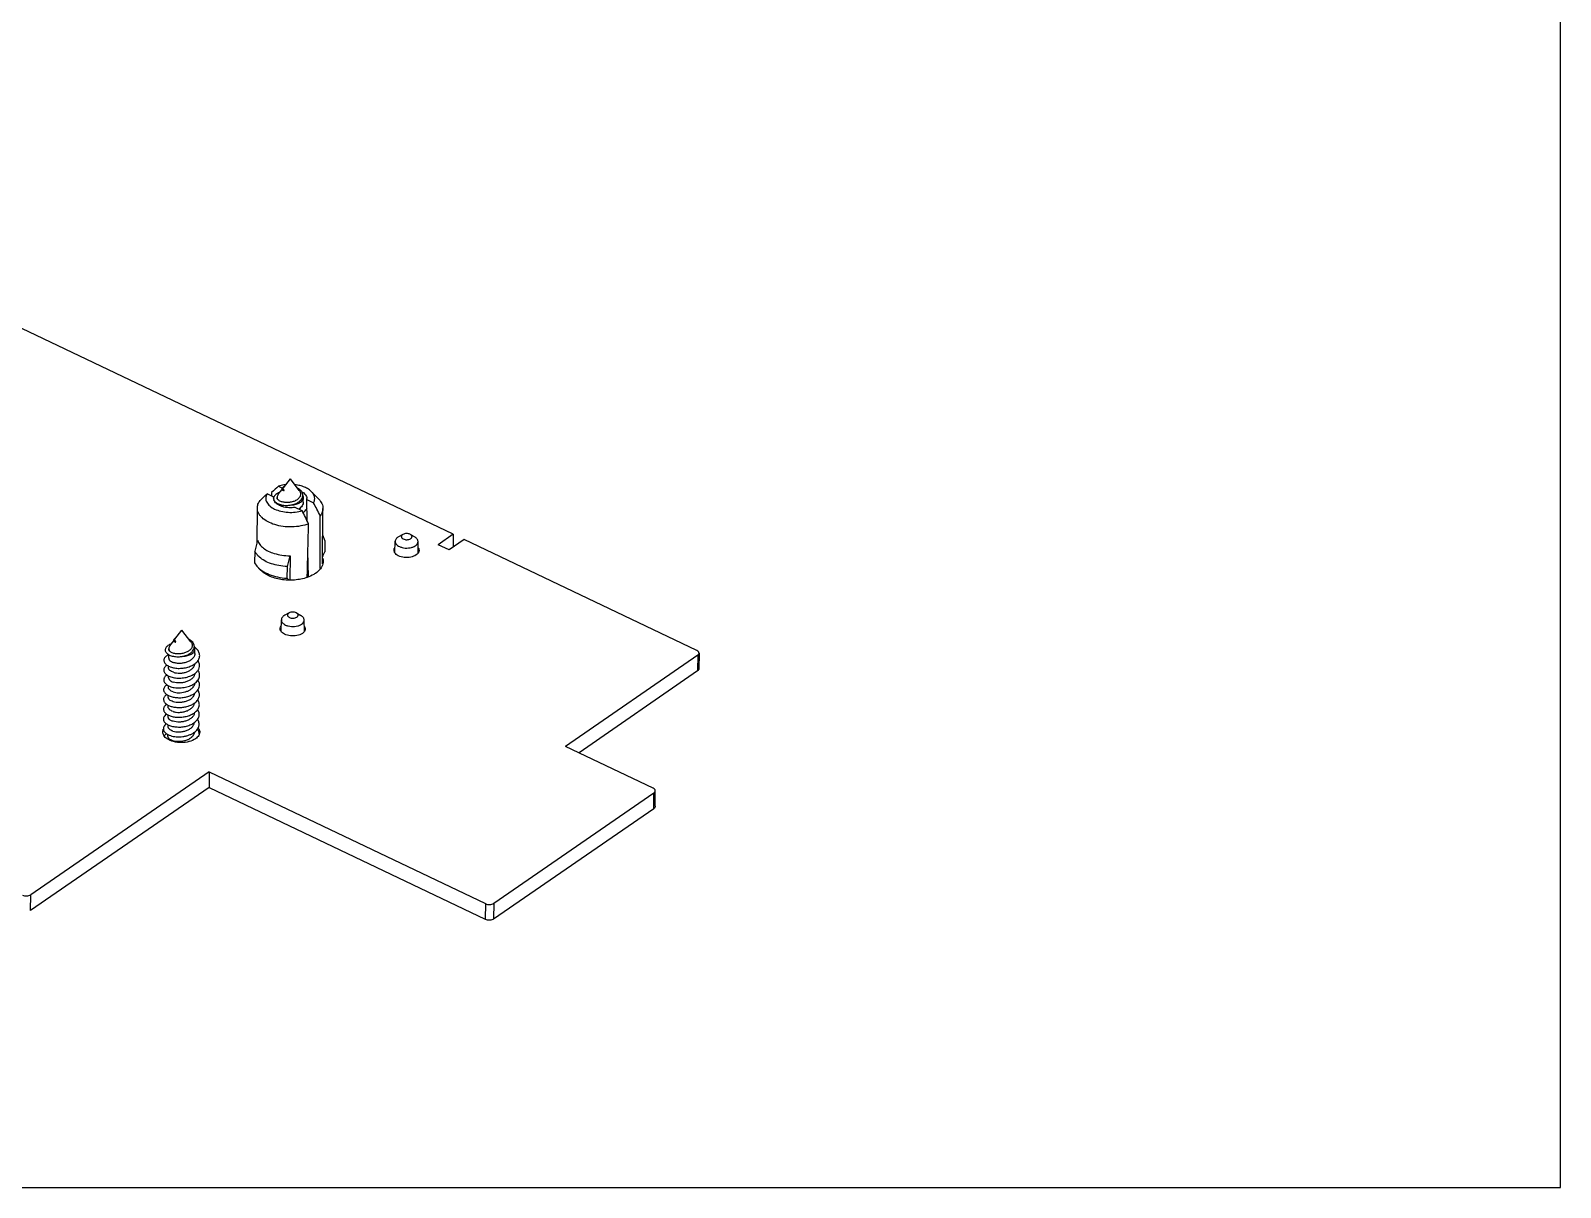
# Model space of a CAD drawing. Extents: x 0 to 420, y -115 to 297.
# Drawn here: x 317.5 to 420, y 0 to 77.5 of the extents above; entities that cross this region are included whole.
import ezdxf

# ---------------------------------------------------------------- set-up
doc = ezdxf.new("R2010")
doc.units = 0
doc.header["$LTSCALE"] = 23.1
doc.layers.get('0').update_dxf_attribs({"linetype": 'CONTINUOUS'})
doc.layers.add('02___PRT_ALL_AXES', color=7, linetype='CONTINUOUS')

msp = doc.modelspace()

# ---------------------------------------------------------------- linework, layer by layer
at = {"color": 7, "linetype": 'CONTINUOUS'}
for p, q in [((420, 0), (420, 297)), ((345.79, 43.77), (316.4, 57.79)), ((333.76, 46.26), (333.31, 46.48)), ((333.75, 46.2), (333.76, 46.26)), ((333.76, 46.22), (333.76, 46.26)), ((333.76, 46.2), (333.76, 46.22)), ((333.99, 46.25), (334, 46.15)), ((334.07, 47), (334.34, 46.87)), ((334.46, 46.74), (334.41, 46.7)), ((334.41, 46.7), (334.43, 46.69)), ((334.43, 46.69), (334.46, 46.74)), ((336.3, 46.62), (336.78, 46.12)), ((332.64, 43.2), (332.66, 45.54)), ((335.66, 45.35), (335.2, 45.57)), ((335.97, 46.1), (336.42, 45.88)), ((335.98, 45.51), (335.97, 46.1)), ((335.99, 45.21), (335.98, 45.51)), ((336, 44.89), (335.99, 45.21)), ((337.03, 41.79), (337.06, 45.5)), ((336, 44.67), (336, 44.89)), ((337.19, 43.36), (337.18, 42.59)), ((341.88, 42.55), (341.9, 43.3)), ((342.42, 43.76), (342.13, 43.6)), ((342.92, 43.76), (342.89, 43.77)), ((342.92, 43.76), (343.21, 43.59)), ((343.44, 42.52), (343.43, 43.28)), ((345.79, 43.77), (344.77, 43.07)), ((345.52, 42.72), (344.77, 43.07)), ((346.53, 43.42), (345.52, 42.72)), ((345.79, 43.77), (345.79, 42.9)), ((362.12, 35.98), (346.53, 43.42)), ((332.49, 42.64), (332.48, 41.86)), ((334.85, 42.33), (334.83, 40.71)), ((336.09, 40.92), (336.05, 42.65)), ((332.48, 41.86), (332.63, 41.63)), ((332.85, 41.38), (332.63, 41.63)), ((334.65, 41.61), (334.64, 40.83)), ((334.25, 37.29), (334.27, 38.04)), ((334.79, 38.5), (334.5, 38.34)), ((335.29, 38.5), (335.26, 38.51)), ((335.29, 38.5), (335.57, 38.33)), ((335.81, 37.27), (335.8, 38.03)), ((326.72, 36.1), (326.74, 36)), ((327.2, 36.6), (327.14, 36.55)), ((327.14, 36.55), (327.17, 36.55)), ((327.17, 36.55), (327.2, 36.6)), ((362.18, 35.66), (353.32, 29.56)), ((362.18, 35.66), (362.17, 34.61)), ((362.27, 35.81), (362.26, 34.76)), ((362.17, 34.61), (354.22, 29.13)), ((359.19, 26.76), (353.32, 29.56)), ((329.43, 27.85), (317.47, 19.61)), ((329.43, 27.85), (329.42, 26.8)), ((329.43, 27.85), (347.95, 19.02)), ((329.42, 26.8), (317.46, 18.56)), ((329.42, 26.8), (347.94, 17.97)), ((348.51, 19.04), (359.24, 26.44)), ((359.24, 25.39), (359.24, 26.44)), ((359.33, 25.54), (359.33, 26.58)), ((348.5, 17.99), (359.24, 25.39)), ((317.46, 18.56), (317.47, 19.61)), ((347.95, 19.02), (347.94, 17.97)), ((348.51, 19.04), (348.5, 17.99)), ((0, 0), (420, 0))]:
    msp.add_line(p, q, dxfattribs=at)
for centre, radius, start, end in [((334.12, 46.18), 0.365, 177.8319, 179.1037), ((334.12, 46.18), 0.366, 179.1064, 183.5239), ((334.13, 46.18), 0.374, 183.563, 193.089), ((334.56, 46.66), 0.31, 121.1305, 124.8825), ((335.29, 46.38), 0.41, 7.8956, 8.8438), ((335.3, 46.38), 0.407, 1.1547, 7.8988), ((335.61, 46.17), 0.367, 351.7076, 1.453), ((240.01, -2.94), 107.15, 26.2667, 26.7914), ((335.06, 46.16), 1.14, 305.5248, 307.4487), ((335.31, 45.28), 0.425, 350.7464, 354.3176), ((335.6, 46.17), 0.372, 348.2389, 351.7019), ((239.65, -5.65), 109.64, 27.524, 28.0353), ((395.2, 25.98), 64.89, 164.4626, 165.1237), ((321.59, 37.28), 16.75, 22.2118, 22.6163), ((318.28, 35.93), 20.31, 21.4394, 22.1994), ((392.87, 26.17), 60.23, 164.4371, 165.1493), ((306.07, 55.83), 33.81, 336.2951, 336.9397), ((336.27, 41.96), 0.797, 13.2557, 18.1096), ((338.52, 44.65), 5.44, 224.5354, 226.4781), ((327.3, 36.52), 0.31, 121.1305, 124.8825), ((328.03, 36.24), 0.41, 7.8956, 8.8438), ((328.03, 36.24), 0.407, 1.1547, 7.8988), ((362.13, 35.81), 0.132, 359.6332, 9.5696), ((359.2, 26.59), 0.132, 359.6332, 9.5696)]:
    msp.add_arc(centre, radius, start, end, dxfattribs=at)
for major_axis, ratio, start_param, end_param in [((-0.58, 102.39), 0.016537, -4.437561, -4.435096), ((2.22, 104.32), 0.016433, -1.897172, -1.86104), ((-0.58, 102.39), 0.016537, -1.898001, -1.861629)]:
    msp.add_ellipse((335.09, 74.37), major_axis=major_axis, ratio=ratio, start_param=start_param, end_param=end_param, dxfattribs=at)
for points in [[(332.84, 46.03), (332.99, 46.18), (333.15, 46.33), (333.31, 46.48)], [(334.07, 47), (333.92, 46.86), (333.77, 46.71), (333.62, 46.57)], [(337.05, 42.14), (337.06, 42.08), (337.07, 42.02), (337.07, 41.96)], [(337.07, 41.96), (337.07, 41.9), (337.06, 41.85), (337.05, 41.79)], [(328.8, 30.51), (328.8, 30.46), (328.79, 30.41), (328.77, 30.37)]]:
    msp.add_open_spline(points, degree=3, dxfattribs=at)
for points, knots in [([(333.31, 46.48), (333.28, 46.43), (333.24, 46.34), (333.22, 46.2), (333.23, 46.06), (333.29, 45.92), (333.38, 45.79), (333.54, 45.61), (333.83, 45.44), (334.25, 45.3), (334.72, 45.23), (335.2, 45.24), (335.51, 45.31), (335.66, 45.35)], [0, 0, 0, 0, 0.046576, 0.091135, 0.135516, 0.181701, 0.231288, 0.285308, 0.40767, 0.547595, 0.698778, 0.852596, 1, 1, 1, 1]), ([(334.15, 46.57), (334.11, 46.56), (334.02, 46.52), (333.9, 46.44), (333.82, 46.36), (333.78, 46.29), (333.77, 46.26)], [0, 0, 0, 0, 0.298262, 0.563391, 0.795673, 1, 1, 1, 1]), ([(334.06, 46.45), (334.04, 46.42), (334, 46.36), (333.99, 46.28), (333.99, 46.25)], [0, 0, 0, 0, 0.519263, 1, 1, 1, 1]), ([(334, 46.15), (334, 46.15), (333.99, 46.18), (333.99, 46.21), (333.99, 46.23)], [0, 0, 0, 0, 0.256394, 1, 1, 1, 1]), ([(334.33, 45.94), (334.3, 45.95), (334.23, 45.97), (334.11, 46.03), (334.03, 46.1), (334, 46.15)], [0, 0, 0, 0, 0.297918, 0.564403, 1, 1, 1, 1]), ([(334.57, 47.1), (334.52, 47.1), (334.35, 47.08), (334.19, 47.04), (334.07, 47)], [0, 0, 0, 0, 0.256835, 1, 1, 1, 1]), ([(334.33, 46.87), (334.32, 46.85), (334.31, 46.83), (334.31, 46.8), (334.32, 46.79), (334.32, 46.78)], [0, 0, 0, 0, 0.513537, 0.754605, 1, 1, 1, 1]), ([(334.32, 46.78), (334.32, 46.77), (334.33, 46.75), (334.36, 46.72), (334.39, 46.71), (334.41, 46.7)], [0, 0, 0, 0, 0.210262, 0.570178, 1, 1, 1, 1]), ([(334.38, 46.92), (334.38, 46.91), (334.36, 46.9), (334.34, 46.88), (334.33, 46.87)], [0, 0, 0, 0, 0.274475, 1, 1, 1, 1]), ([(335.47, 46.7), (335.49, 46.67), (335.53, 46.62), (335.55, 46.53), (335.56, 46.44), (335.54, 46.35), (335.5, 46.27), (335.44, 46.19), (335.37, 46.12), (335.24, 46.03), (335.05, 45.95), (334.81, 45.9), (334.57, 45.89), (334.41, 45.92), (334.33, 45.94)], [0, 0, 0, 0, 0.055699, 0.108114, 0.158894, 0.209986, 0.263168, 0.319686, 0.380135, 0.444521, 0.582669, 0.727356, 0.869432, 1, 1, 1, 1]), ([(334.46, 46.74), (334.44, 46.75), (334.42, 46.77), (334.39, 46.8), (334.38, 46.83), (334.39, 46.86), (334.4, 46.88), (334.41, 46.89)], [0, 0, 0, 0, 0.305548, 0.548247, 0.657009, 0.764877, 1, 1, 1, 1]), ([(334.46, 46.96), (334.45, 46.96), (334.43, 46.95), (334.41, 46.94), (334.4, 46.93)], [0, 0, 0, 0, 0.26362, 1, 1, 1, 1]), ([(334.94, 45.74), (335.04, 45.74), (335.2, 45.76), (335.39, 45.83), (335.51, 45.89), (335.61, 45.96), (335.69, 46.04), (335.73, 46.14), (335.75, 46.2), (335.75, 46.23)], [0, 0, 0, 0, 0.307845, 0.451032, 0.583362, 0.703382, 0.811109, 0.908552, 1, 1, 1, 1]), ([(336.3, 46.62), (336.24, 46.69), (336.09, 46.81), (335.82, 46.94), (335.51, 47.04), (335.29, 47.08), (335.17, 47.1)], [0, 0, 0, 0, 0.214722, 0.455907, 0.71988, 1, 1, 1, 1]), ([(335.26, 45.84), (335.33, 45.87), (335.44, 45.94), (335.59, 46.07), (335.67, 46.2), (335.7, 46.31), (335.7, 46.36), (335.7, 46.39)], [0, 0, 0, 0, 0.285935, 0.545986, 0.780409, 0.891157, 1, 1, 1, 1]), ([(335.7, 46.44), (335.69, 46.48), (335.66, 46.57), (335.59, 46.68), (335.48, 46.78), (335.4, 46.84), (335.35, 46.87)], [0, 0, 0, 0, 0.220915, 0.458436, 0.718012, 1, 1, 1, 1]), ([(335.62, 46.64), (335.67, 46.61), (335.77, 46.55), (335.88, 46.44), (335.96, 46.32), (335.97, 46.22), (335.98, 46.18)], [0, 0, 0, 0, 0.292217, 0.552727, 0.785133, 1, 1, 1, 1]), ([(335.75, 46.23), (335.75, 46.26), (335.74, 46.31), (335.72, 46.37), (335.7, 46.39)], [0, 0, 0, 0, 0.488173, 1, 1, 1, 1]), ([(336.42, 45.88), (336.46, 45.94), (336.51, 46.06), (336.51, 46.26), (336.44, 46.46), (336.35, 46.57), (336.3, 46.62)], [0, 0, 0, 0, 0.246256, 0.48252, 0.728331, 1, 1, 1, 1]), ([(332.66, 45.54), (332.66, 45.62), (332.69, 45.8), (332.78, 45.96), (332.84, 46.03)], [0, 0, 0, 0, 0.481864, 1, 1, 1, 1]), ([(336.1, 44.48), (335.93, 44.41), (335.56, 44.31), (334.98, 44.25), (334.39, 44.28), (333.84, 44.4), (333.36, 44.59), (333.03, 44.82), (332.83, 45.03), (332.73, 45.19), (332.67, 45.37), (332.66, 45.48), (332.66, 45.54)], [0, 0, 0, 0, 0.137228, 0.283002, 0.430392, 0.57218, 0.702038, 0.81576, 0.866416, 0.913353, 0.957453, 1, 1, 1, 1]), ([(333.8, 46.01), (333.79, 46.02), (333.78, 46.05), (333.77, 46.08), (333.76, 46.1)], [0, 0, 0, 0, 0.255417, 1, 1, 1, 1]), ([(333.8, 46.01), (333.84, 45.95), (333.93, 45.88), (334.07, 45.8), (334.21, 45.76), (334.36, 45.72), (334.58, 45.7), (334.75, 45.71), (334.87, 45.73)], [0, 0, 0, 0, 0.185041, 0.296608, 0.420405, 0.555049, 0.698426, 1, 1, 1, 1]), ([(335.2, 45.57), (335.06, 45.55), (334.77, 45.53), (334.41, 45.59), (334.16, 45.69), (333.96, 45.8), (333.84, 45.92), (333.8, 46.01)], [0, 0, 0, 0, 0.283664, 0.560743, 0.688197, 0.804571, 1, 1, 1, 1]), ([(334.87, 45.73), (334.9, 45.73), (335.04, 45.76), (335.17, 45.8), (335.26, 45.84)], [0, 0, 0, 0, 0.255173, 1, 1, 1, 1]), ([(335.74, 45.93), (335.74, 45.89), (335.73, 45.8), (335.66, 45.67), (335.56, 45.56), (335.48, 45.49), (335.43, 45.46)], [0, 0, 0, 0, 0.224691, 0.461611, 0.71908, 1, 1, 1, 1]), ([(335.76, 45.25), (335.78, 45.27), (335.87, 45.34), (335.94, 45.43), (335.99, 45.51)], [0, 0, 0, 0, 0.266415, 1, 1, 1, 1]), ([(336.78, 46.12), (336.87, 46.03), (336.97, 45.89), (337.05, 45.67), (337.06, 45.56), (337.06, 45.5)], [0, 0, 0, 0, 0.52595, 0.766749, 1, 1, 1, 1]), ([(337.06, 45.5), (337.06, 45.42), (337.02, 45.24), (336.94, 45.09), (336.88, 45.01)], [0, 0, 0, 0, 0.481864, 1, 1, 1, 1]), ([(335.94, 44.79), (335.95, 44.8), (335.97, 44.83), (335.99, 44.86), (336, 44.89)], [0, 0, 0, 0, 0.255017, 1, 1, 1, 1]), ([(332.68, 43.36), (332.72, 43.26), (332.82, 43.07), (333.07, 42.83), (333.4, 42.63), (333.65, 42.53), (333.79, 42.49)], [0, 0, 0, 0, 0.207046, 0.441177, 0.706263, 1, 1, 1, 1]), ([(342.13, 43.6), (342.09, 43.58), (342.03, 43.54), (341.96, 43.47), (341.91, 43.38), (341.9, 43.33), (341.9, 43.3)], [0, 0, 0, 0, 0.290394, 0.550035, 0.78314, 1, 1, 1, 1]), ([(341.9, 43.3), (341.9, 43.26), (341.91, 43.19), (341.97, 43.1), (342.06, 43.01), (342.14, 42.97), (342.18, 42.95)], [0, 0, 0, 0, 0.211622, 0.441888, 0.703628, 1, 1, 1, 1]), ([(342.18, 42.95), (342.24, 42.92), (342.37, 42.88), (342.57, 42.84), (342.79, 42.85), (342.99, 42.88), (343.17, 42.95), (343.31, 43.04), (343.41, 43.15), (343.43, 43.24), (343.43, 43.28)], [0, 0, 0, 0, 0.133979, 0.278577, 0.426455, 0.569735, 0.701302, 0.816274, 0.913918, 1, 1, 1, 1]), ([(342.42, 43.76), (342.4, 43.75), (342.37, 43.73), (342.33, 43.69), (342.31, 43.65), (342.31, 43.61), (342.32, 43.56), (342.35, 43.52), (342.39, 43.48), (342.42, 43.46), (342.44, 43.46)], [0, 0, 0, 0, 0.142888, 0.269473, 0.382587, 0.488763, 0.597038, 0.715708, 0.849841, 1, 1, 1, 1]), ([(342.89, 43.77), (342.86, 43.79), (342.78, 43.81), (342.65, 43.82), (342.53, 43.81), (342.45, 43.78), (342.42, 43.76)], [0, 0, 0, 0, 0.242988, 0.505734, 0.765421, 1, 1, 1, 1]), ([(342.44, 43.46), (342.48, 43.44), (342.56, 43.41), (342.69, 43.4), (342.82, 43.42), (342.91, 43.46), (342.97, 43.5), (343, 43.54), (343.02, 43.58), (343.03, 43.62), (343.02, 43.66), (342.99, 43.71), (342.95, 43.74), (342.92, 43.76)], [0, 0, 0, 0, 0.1436, 0.298775, 0.450984, 0.586506, 0.645451, 0.698207, 0.745933, 0.790953, 0.836418, 0.885342, 1, 1, 1, 1]), ([(343.43, 43.28), (343.43, 43.31), (343.42, 43.37), (343.37, 43.46), (343.3, 43.53), (343.24, 43.57), (343.21, 43.59)], [0, 0, 0, 0, 0.216823, 0.449807, 0.709413, 1, 1, 1, 1]), ([(332.8, 42.24), (332.77, 42.27), (332.64, 42.39), (332.54, 42.53), (332.49, 42.64)], [0, 0, 0, 0, 0.267659, 1, 1, 1, 1]), ([(334.65, 41.61), (334.47, 41.62), (334.11, 41.66), (333.61, 41.78), (333.16, 41.97), (332.91, 42.15), (332.8, 42.24)], [0, 0, 0, 0, 0.275957, 0.53944, 0.782568, 1, 1, 1, 1]), ([(333.79, 42.49), (333.96, 42.44), (334.31, 42.36), (334.66, 42.33), (334.85, 42.33)], [0, 0, 0, 0, 0.489657, 1, 1, 1, 1]), ([(341.82, 42.7), (341.82, 42.72), (341.82, 42.78), (341.85, 42.84), (341.88, 42.87)], [0, 0, 0, 0, 0.241291, 1, 1, 1, 1]), ([(341.86, 42.55), (341.86, 42.56), (341.83, 42.61), (341.82, 42.66), (341.82, 42.7)], [0, 0, 0, 0, 0.261918, 1, 1, 1, 1]), ([(343.31, 42.39), (343.2, 42.31), (342.93, 42.22), (342.51, 42.2), (342.13, 42.3), (341.92, 42.45), (341.86, 42.55)], [0, 0, 0, 0, 0.248099, 0.529446, 0.793317, 1, 1, 1, 1]), ([(343.45, 42.52), (343.44, 42.51), (343.4, 42.46), (343.35, 42.41), (343.31, 42.39)], [0, 0, 0, 0, 0.233422, 1, 1, 1, 1]), ([(343.45, 42.85), (343.46, 42.84), (343.49, 42.79), (343.5, 42.73), (343.5, 42.69)], [0, 0, 0, 0, 0.263758, 1, 1, 1, 1]), ([(343.5, 42.69), (343.5, 42.67), (343.49, 42.62), (343.47, 42.56), (343.45, 42.52)], [0, 0, 0, 0, 0.242064, 1, 1, 1, 1]), ([(332.63, 41.63), (332.73, 41.51), (332.99, 41.3), (333.47, 41.06), (334.03, 40.89), (334.43, 40.84), (334.64, 40.83)], [0, 0, 0, 0, 0.209194, 0.449914, 0.716848, 1, 1, 1, 1]), ([(336.01, 40.88), (335.73, 40.79), (335.14, 40.67), (334.26, 40.71), (333.46, 40.93), (333.01, 41.22), (332.85, 41.39)], [0, 0, 0, 0, 0.261651, 0.534205, 0.787906, 1, 1, 1, 1]), ([(336.01, 41.06), (336.02, 41.1), (336.03, 41.17), (336.02, 41.23), (336.02, 41.27)], [0, 0, 0, 0, 0.501293, 1, 1, 1, 1]), ([(336.56, 41.15), (336.52, 41.13), (336.35, 41.02), (336.16, 40.93), (336.01, 40.88)], [0, 0, 0, 0, 0.234937, 1, 1, 1, 1]), ([(337.05, 41.79), (337.02, 41.67), (336.89, 41.42), (336.68, 41.24), (336.56, 41.15)], [0, 0, 0, 0, 0.46216, 1, 1, 1, 1]), ([(334.5, 38.34), (334.46, 38.32), (334.4, 38.28), (334.33, 38.21), (334.28, 38.13), (334.27, 38.07), (334.27, 38.04)], [0, 0, 0, 0, 0.290394, 0.550035, 0.78314, 1, 1, 1, 1]), ([(334.27, 38.04), (334.27, 38), (334.28, 37.93), (334.34, 37.84), (334.43, 37.75), (334.51, 37.71), (334.55, 37.69)], [0, 0, 0, 0, 0.211622, 0.441888, 0.703628, 1, 1, 1, 1]), ([(334.55, 37.69), (334.61, 37.66), (334.74, 37.62), (334.94, 37.59), (335.15, 37.59), (335.36, 37.62), (335.54, 37.69), (335.68, 37.78), (335.78, 37.89), (335.8, 37.98), (335.8, 38.03)], [0, 0, 0, 0, 0.133979, 0.278577, 0.426455, 0.569735, 0.701302, 0.816274, 0.913918, 1, 1, 1, 1]), ([(334.79, 38.5), (334.77, 38.49), (334.74, 38.47), (334.7, 38.43), (334.68, 38.39), (334.68, 38.35), (334.69, 38.3), (334.72, 38.26), (334.76, 38.23), (334.79, 38.21), (334.81, 38.2)], [0, 0, 0, 0, 0.142888, 0.269473, 0.382587, 0.488763, 0.597038, 0.715708, 0.849841, 1, 1, 1, 1]), ([(335.26, 38.51), (335.23, 38.53), (335.15, 38.55), (335.02, 38.56), (334.9, 38.55), (334.82, 38.52), (334.79, 38.5)], [0, 0, 0, 0, 0.242988, 0.505734, 0.765421, 1, 1, 1, 1]), ([(334.81, 38.2), (334.85, 38.18), (334.93, 38.15), (335.06, 38.14), (335.19, 38.16), (335.28, 38.2), (335.34, 38.24), (335.37, 38.28), (335.39, 38.32), (335.4, 38.36), (335.39, 38.4), (335.36, 38.45), (335.32, 38.48), (335.29, 38.5)], [0, 0, 0, 0, 0.1436, 0.298775, 0.450984, 0.586506, 0.645451, 0.698207, 0.745933, 0.790953, 0.836418, 0.885342, 1, 1, 1, 1]), ([(335.8, 38.03), (335.8, 38.05), (335.79, 38.11), (335.74, 38.2), (335.67, 38.27), (335.61, 38.31), (335.57, 38.33)], [0, 0, 0, 0, 0.216823, 0.449807, 0.709413, 1, 1, 1, 1]), ([(334.19, 37.44), (334.19, 37.46), (334.19, 37.52), (334.22, 37.58), (334.25, 37.62)], [0, 0, 0, 0, 0.241291, 1, 1, 1, 1]), ([(334.23, 37.29), (334.22, 37.3), (334.2, 37.35), (334.19, 37.4), (334.19, 37.44)], [0, 0, 0, 0, 0.261918, 1, 1, 1, 1]), ([(335.68, 37.13), (335.57, 37.05), (335.3, 36.96), (334.88, 36.94), (334.5, 37.04), (334.29, 37.19), (334.23, 37.29)], [0, 0, 0, 0, 0.248099, 0.529446, 0.793317, 1, 1, 1, 1]), ([(335.82, 37.26), (335.81, 37.25), (335.77, 37.2), (335.72, 37.16), (335.68, 37.13)], [0, 0, 0, 0, 0.233422, 1, 1, 1, 1]), ([(335.82, 37.6), (335.83, 37.58), (335.85, 37.53), (335.87, 37.47), (335.87, 37.43)], [0, 0, 0, 0, 0.263758, 1, 1, 1, 1]), ([(335.87, 37.43), (335.87, 37.42), (335.86, 37.36), (335.84, 37.3), (335.82, 37.26)], [0, 0, 0, 0, 0.242064, 1, 1, 1, 1]), ([(326.89, 36.43), (326.85, 36.41), (326.77, 36.38), (326.67, 36.32), (326.59, 36.25), (326.53, 36.17), (326.49, 36.09), (326.48, 36.01), (326.5, 35.92), (326.55, 35.84), (326.62, 35.77), (326.71, 35.7), (326.83, 35.65), (326.96, 35.61), (327.11, 35.58), (327.32, 35.56), (327.49, 35.57), (327.6, 35.58)], [0, 0, 0, 0, 0.068426, 0.130464, 0.186024, 0.235588, 0.280459, 0.322911, 0.365911, 0.412374, 0.464455, 0.523338, 0.589354, 0.662182, 0.741006, 0.824631, 1, 1, 1, 1]), ([(326.8, 36.3), (326.77, 36.27), (326.74, 36.21), (326.72, 36.14), (326.72, 36.1)], [0, 0, 0, 0, 0.519263, 1, 1, 1, 1]), ([(326.74, 36), (326.74, 36.01), (326.73, 36.04), (326.72, 36.07), (326.72, 36.09)], [0, 0, 0, 0, 0.256394, 1, 1, 1, 1]), ([(327.07, 35.79), (327.03, 35.8), (326.96, 35.83), (326.84, 35.89), (326.77, 35.95), (326.74, 36)], [0, 0, 0, 0, 0.297918, 0.564403, 1, 1, 1, 1]), ([(327.07, 36.72), (327.06, 36.71), (327.05, 36.69), (327.05, 36.66), (327.05, 36.64), (327.05, 36.64)], [0, 0, 0, 0, 0.513537, 0.754605, 1, 1, 1, 1]), ([(327.05, 36.64), (327.06, 36.63), (327.07, 36.61), (327.1, 36.58), (327.13, 36.56), (327.14, 36.55)], [0, 0, 0, 0, 0.210262, 0.570178, 1, 1, 1, 1]), ([(327.12, 36.77), (327.11, 36.77), (327.09, 36.75), (327.08, 36.74), (327.07, 36.72)], [0, 0, 0, 0, 0.274475, 1, 1, 1, 1]), ([(328.21, 36.56), (328.23, 36.53), (328.26, 36.48), (328.29, 36.39), (328.3, 36.3), (328.28, 36.21), (328.24, 36.12), (328.18, 36.04), (328.1, 35.97), (327.97, 35.89), (327.79, 35.81), (327.54, 35.76), (327.3, 35.75), (327.14, 35.77), (327.07, 35.79)], [0, 0, 0, 0, 0.055699, 0.108114, 0.158894, 0.209986, 0.263168, 0.319686, 0.380135, 0.444521, 0.582669, 0.727356, 0.869432, 1, 1, 1, 1]), ([(327.2, 36.6), (327.18, 36.61), (327.15, 36.62), (327.13, 36.66), (327.12, 36.69), (327.12, 36.71), (327.13, 36.73), (327.14, 36.74)], [0, 0, 0, 0, 0.305548, 0.548247, 0.657009, 0.764877, 1, 1, 1, 1]), ([(327.19, 36.81), (327.19, 36.81), (327.17, 36.8), (327.15, 36.79), (327.13, 36.78)], [0, 0, 0, 0, 0.26362, 1, 1, 1, 1]), ([(327.67, 35.59), (327.78, 35.6), (327.93, 35.62), (328.12, 35.68), (328.24, 35.74), (328.35, 35.82), (328.42, 35.9), (328.47, 35.99), (328.48, 36.06), (328.48, 36.09)], [0, 0, 0, 0, 0.307845, 0.451032, 0.583362, 0.703382, 0.811109, 0.908552, 1, 1, 1, 1]), ([(328, 35.7), (328.06, 35.73), (328.18, 35.8), (328.32, 35.93), (328.4, 36.05), (328.43, 36.16), (328.44, 36.22), (328.44, 36.24)], [0, 0, 0, 0, 0.285935, 0.545986, 0.780409, 0.891157, 1, 1, 1, 1]), ([(328.43, 36.3), (328.43, 36.34), (328.4, 36.42), (328.33, 36.54), (328.22, 36.64), (328.13, 36.7), (328.09, 36.72)], [0, 0, 0, 0, 0.220915, 0.458436, 0.718012, 1, 1, 1, 1]), ([(328.48, 36.09), (328.48, 36.11), (328.47, 36.17), (328.45, 36.22), (328.44, 36.24)], [0, 0, 0, 0, 0.488173, 1, 1, 1, 1]), ([(328.69, 35.98), (328.67, 36), (328.61, 36.08), (328.53, 36.15), (328.46, 36.2)], [0, 0, 0, 0, 0.236783, 1, 1, 1, 1]), ([(328.49, 35.11), (328.53, 35.14), (328.6, 35.2), (328.69, 35.3), (328.75, 35.41), (328.79, 35.52), (328.8, 35.64), (328.79, 35.76), (328.75, 35.87), (328.71, 35.94), (328.69, 35.98)], [0, 0, 0, 0, 0.142813, 0.276548, 0.402175, 0.521654, 0.637842, 0.754138, 0.87392, 1, 1, 1, 1]), ([(362.27, 35.83), (362.26, 35.84), (362.24, 35.91), (362.17, 35.96), (362.12, 35.98)], [0, 0, 0, 0, 0.215057, 1, 1, 1, 1]), ([(326.71, 35.71), (326.66, 35.68), (326.58, 35.63), (326.49, 35.55), (326.44, 35.49), (326.41, 35.42), (326.39, 35.36), (326.39, 35.29), (326.41, 35.24), (326.41, 35.22)], [0, 0, 0, 0, 0.305121, 0.439369, 0.562487, 0.676602, 0.784857, 0.89123, 1, 1, 1, 1]), ([(326.61, 35), (326.57, 34.98), (326.51, 34.93), (326.44, 34.84), (326.39, 34.75), (326.39, 34.68), (326.39, 34.65)], [0, 0, 0, 0, 0.291452, 0.549326, 0.781137, 1, 1, 1, 1]), ([(326.41, 35.22), (326.42, 35.19), (326.45, 35.14), (326.52, 35.06), (326.6, 35), (326.71, 34.93), (326.83, 34.88), (327.02, 34.83), (327.27, 34.78), (327.6, 34.79), (327.93, 34.84), (328.23, 34.94), (328.41, 35.05), (328.49, 35.11)], [0, 0, 0, 0, 0.038757, 0.081491, 0.129029, 0.181672, 0.239319, 0.301572, 0.437161, 0.582114, 0.728893, 0.870156, 1, 1, 1, 1]), ([(326.72, 35.48), (326.72, 35.46), (326.72, 35.43), (326.74, 35.39), (326.76, 35.34), (326.81, 35.29), (326.91, 35.23), (326.99, 35.19), (327.04, 35.18)], [0, 0, 0, 0, 0.095098, 0.194227, 0.300792, 0.417258, 0.684506, 1, 1, 1, 1]), ([(327.03, 34.52), (327.1, 34.5), (327.24, 34.47), (327.47, 34.46), (327.71, 34.48), (327.94, 34.55), (328.14, 34.64), (328.31, 34.77), (328.41, 34.9), (328.46, 35.01), (328.47, 35.07), (328.47, 35.1)], [0, 0, 0, 0, 0.122024, 0.256783, 0.397649, 0.537639, 0.670506, 0.791862, 0.900483, 0.951034, 1, 1, 1, 1]), ([(328.48, 35.79), (328.48, 35.76), (328.47, 35.7), (328.43, 35.59), (328.34, 35.45), (328.18, 35.32), (327.97, 35.21), (327.74, 35.14), (327.49, 35.11), (327.26, 35.12), (327.11, 35.15), (327.04, 35.18)], [0, 0, 0, 0, 0.048908, 0.099002, 0.206127, 0.326205, 0.458611, 0.599029, 0.740956, 0.876978, 1, 1, 1, 1]), ([(327.6, 35.58), (327.64, 35.59), (327.77, 35.61), (327.9, 35.66), (328, 35.7)], [0, 0, 0, 0, 0.255173, 1, 1, 1, 1]), ([(328.49, 34.45), (328.54, 34.49), (328.64, 34.58), (328.74, 34.73), (328.79, 34.9), (328.79, 35.01), (328.79, 35.06)], [0, 0, 0, 0, 0.279238, 0.533812, 0.770206, 1, 1, 1, 1]), ([(328.79, 35.06), (328.78, 35.11), (328.75, 35.19), (328.71, 35.27), (328.69, 35.31)], [0, 0, 0, 0, 0.486893, 1, 1, 1, 1]), ([(362.18, 35.66), (362.2, 35.68), (362.25, 35.72), (362.27, 35.78), (362.27, 35.81)], [0, 0, 0, 0, 0.542791, 1, 1, 1, 1]), ([(326.39, 34.08), (326.38, 34.05), (326.38, 33.98), (326.41, 33.89), (326.46, 33.8), (326.54, 33.72), (326.65, 33.65), (326.78, 33.58), (326.93, 33.53), (327.16, 33.48), (327.47, 33.47), (327.84, 33.51), (328.19, 33.61), (328.4, 33.73), (328.48, 33.8)], [0, 0, 0, 0, 0.037429, 0.075732, 0.117437, 0.164257, 0.217012, 0.275808, 0.34024, 0.409541, 0.55837, 0.712825, 0.862827, 1, 1, 1, 1]), ([(326.39, 34.65), (326.39, 34.62), (326.41, 34.56), (326.45, 34.47), (326.53, 34.4), (326.62, 34.32), (326.74, 34.26), (326.87, 34.21), (327.02, 34.17), (327.24, 34.13), (327.53, 34.13), (327.88, 34.17), (328.21, 34.28), (328.4, 34.39), (328.49, 34.45)], [0, 0, 0, 0, 0.037157, 0.077153, 0.121611, 0.171408, 0.226794, 0.287551, 0.353125, 0.422726, 0.569941, 0.720735, 0.866447, 1, 1, 1, 1]), ([(326.6, 34.34), (326.57, 34.32), (326.52, 34.29), (326.46, 34.22), (326.42, 34.15), (326.4, 34.1), (326.39, 34.08)], [0, 0, 0, 0, 0.284672, 0.543622, 0.780141, 1, 1, 1, 1]), ([(327.03, 34.52), (326.99, 34.53), (326.9, 34.57), (326.81, 34.63), (326.76, 34.69), (326.73, 34.73), (326.71, 34.77), (326.71, 34.8), (326.71, 34.82)], [0, 0, 0, 0, 0.31547, 0.582727, 0.6992, 0.805773, 0.904906, 1, 1, 1, 1]), ([(326.71, 34.16), (326.71, 34.15), (326.71, 34.12), (326.73, 34.07), (326.75, 34.03), (326.8, 33.97), (326.9, 33.91), (326.98, 33.88), (327.03, 33.86)], [0, 0, 0, 0, 0.095098, 0.194227, 0.300792, 0.417258, 0.684506, 1, 1, 1, 1]), ([(328.47, 34.44), (328.46, 34.41), (328.45, 34.36), (328.41, 34.24), (328.31, 34.11), (328.14, 33.99), (327.93, 33.89), (327.7, 33.83), (327.47, 33.8), (327.24, 33.81), (327.09, 33.84), (327.03, 33.86)], [0, 0, 0, 0, 0.048965, 0.099507, 0.208098, 0.329423, 0.462278, 0.602275, 0.743165, 0.877957, 1, 1, 1, 1]), ([(328.48, 33.8), (328.53, 33.83), (328.61, 33.9), (328.7, 34.02), (328.76, 34.16), (328.78, 34.25), (328.79, 34.29)], [0, 0, 0, 0, 0.276614, 0.532738, 0.771726, 1, 1, 1, 1]), ([(328.79, 34.29), (328.79, 34.32), (328.79, 34.39), (328.76, 34.51), (328.72, 34.6), (328.68, 34.65)], [0, 0, 0, 0, 0.241697, 0.48649, 1, 1, 1, 1]), ([(328.7, 33.38), (328.73, 33.43), (328.77, 33.53), (328.79, 33.69), (328.76, 33.85), (328.71, 33.95), (328.68, 34)], [0, 0, 0, 0, 0.253904, 0.49661, 0.741159, 1, 1, 1, 1]), ([(362.26, 34.76), (362.26, 34.73), (362.24, 34.67), (362.19, 34.63), (362.17, 34.61)], [0, 0, 0, 0, 0.457209, 1, 1, 1, 1]), ([(326.59, 33.03), (326.56, 33.01), (326.5, 32.97), (326.44, 32.89), (326.39, 32.81), (326.37, 32.72), (326.38, 32.63), (326.41, 32.55), (326.47, 32.47), (326.52, 32.42), (326.55, 32.4)], [0, 0, 0, 0, 0.147204, 0.279045, 0.398194, 0.50938, 0.619038, 0.733974, 0.859771, 1, 1, 1, 1]), ([(326.6, 33.69), (326.56, 33.66), (326.5, 33.61), (326.43, 33.53), (326.38, 33.43), (326.37, 33.33), (326.4, 33.24), (326.46, 33.14), (326.54, 33.06), (326.61, 33.01), (326.65, 32.99)], [0, 0, 0, 0, 0.142167, 0.267822, 0.380738, 0.487487, 0.596387, 0.715115, 0.848846, 1, 1, 1, 1]), ([(326.65, 32.99), (326.72, 32.95), (326.89, 32.88), (327.16, 32.83), (327.46, 32.81), (327.77, 32.84), (328.02, 32.9), (328.2, 32.98), (328.44, 33.09), (328.61, 33.24), (328.7, 33.38)], [0, 0, 0, 0, 0.11004, 0.235209, 0.370598, 0.510189, 0.64776, 0.714062, 0.777883, 1, 1, 1, 1]), ([(327.02, 32.55), (326.97, 32.57), (326.88, 32.6), (326.79, 32.66), (326.74, 32.72), (326.71, 32.76), (326.7, 32.81), (326.69, 32.84), (326.69, 32.85)], [0, 0, 0, 0, 0.315478, 0.582739, 0.699211, 0.805781, 0.904909, 1, 1, 1, 1]), ([(327.02, 33.21), (326.97, 33.22), (326.89, 33.26), (326.8, 33.32), (326.75, 33.38), (326.72, 33.42), (326.7, 33.46), (326.7, 33.49), (326.7, 33.51)], [0, 0, 0, 0, 0.315477, 0.582725, 0.699198, 0.80577, 0.904904, 1, 1, 1, 1]), ([(327.02, 33.21), (327.08, 33.19), (327.2, 33.16), (327.39, 33.15), (327.6, 33.16), (327.8, 33.2), (327.99, 33.26), (328.16, 33.35), (328.3, 33.46), (328.37, 33.55), (328.4, 33.6)], [0, 0, 0, 0, 0.117132, 0.245586, 0.380751, 0.517601, 0.651296, 0.777736, 0.894182, 1, 1, 1, 1]), ([(328.45, 33.12), (328.45, 33.1), (328.44, 33.04), (328.39, 32.93), (328.29, 32.8), (328.13, 32.67), (327.92, 32.58), (327.69, 32.52), (327.45, 32.49), (327.23, 32.5), (327.08, 32.53), (327.02, 32.55)], [0, 0, 0, 0, 0.048987, 0.099596, 0.208383, 0.329863, 0.462775, 0.602716, 0.743465, 0.878087, 1, 1, 1, 1]), ([(328.46, 33.78), (328.46, 33.75), (328.44, 33.69), (328.42, 33.63), (328.4, 33.6)], [0, 0, 0, 0, 0.49059, 1, 1, 1, 1]), ([(328.47, 32.48), (328.51, 32.51), (328.58, 32.57), (328.66, 32.67), (328.73, 32.78), (328.77, 32.89), (328.78, 33.01), (328.77, 33.13), (328.73, 33.24), (328.69, 33.31), (328.67, 33.34)], [0, 0, 0, 0, 0.14293, 0.276854, 0.402708, 0.522392, 0.638685, 0.754914, 0.874416, 1, 1, 1, 1]), ([(326.59, 32.37), (326.56, 32.36), (326.51, 32.32), (326.44, 32.25), (326.4, 32.18), (326.37, 32.11), (326.37, 32.03), (326.38, 31.96), (326.41, 31.88), (326.44, 31.84), (326.46, 31.82)], [0, 0, 0, 0, 0.150703, 0.287558, 0.412356, 0.528286, 0.639876, 0.752448, 0.87113, 1, 1, 1, 1]), ([(326.46, 31.82), (326.51, 31.77), (326.59, 31.71), (326.71, 31.64), (326.87, 31.58), (327.09, 31.52), (327.38, 31.5), (327.68, 31.52), (327.97, 31.58), (328.24, 31.68), (328.4, 31.77), (328.47, 31.83)], [0, 0, 0, 0, 0.091176, 0.143493, 0.200072, 0.324328, 0.459726, 0.600675, 0.741214, 0.875778, 1, 1, 1, 1]), ([(326.55, 32.4), (326.6, 32.36), (326.72, 32.29), (326.94, 32.21), (327.19, 32.17), (327.47, 32.16), (327.74, 32.18), (328.01, 32.25), (328.26, 32.34), (328.41, 32.43), (328.47, 32.48)], [0, 0, 0, 0, 0.098408, 0.21217, 0.338498, 0.473213, 0.61144, 0.748185, 0.878883, 1, 1, 1, 1]), ([(327.01, 31.9), (326.96, 31.91), (326.88, 31.94), (326.79, 32.01), (326.74, 32.06), (326.71, 32.11), (326.69, 32.15), (326.69, 32.18), (326.69, 32.2)], [0, 0, 0, 0, 0.315484, 0.582735, 0.699207, 0.805775, 0.904904, 1, 1, 1, 1]), ([(327.01, 31.9), (327.08, 31.87), (327.22, 31.84), (327.45, 31.83), (327.69, 31.86), (327.92, 31.92), (328.12, 32.02), (328.29, 32.15), (328.39, 32.28), (328.44, 32.39), (328.45, 32.44), (328.45, 32.47)], [0, 0, 0, 0, 0.122008, 0.256748, 0.397598, 0.537581, 0.670455, 0.791829, 0.900473, 0.951031, 1, 1, 1, 1]), ([(328.44, 31.82), (328.44, 31.79), (328.43, 31.73), (328.39, 31.62), (328.29, 31.49), (328.12, 31.36), (327.91, 31.27), (327.68, 31.2), (327.45, 31.18), (327.22, 31.19), (327.07, 31.22), (327.01, 31.24)], [0, 0, 0, 0, 0.048963, 0.099502, 0.20808, 0.329399, 0.462263, 0.60227, 0.74316, 0.877951, 1, 1, 1, 1]), ([(328.46, 31.17), (328.5, 31.2), (328.57, 31.26), (328.65, 31.36), (328.72, 31.47), (328.76, 31.58), (328.77, 31.7), (328.76, 31.81), (328.72, 31.92), (328.68, 31.99), (328.66, 32.03)], [0, 0, 0, 0, 0.142837, 0.276734, 0.402623, 0.522389, 0.638774, 0.755057, 0.874538, 1, 1, 1, 1]), ([(328.47, 31.83), (328.5, 31.86), (328.57, 31.92), (328.66, 32.02), (328.72, 32.13), (328.76, 32.24), (328.78, 32.35), (328.76, 32.47), (328.73, 32.58), (328.69, 32.65), (328.67, 32.69)], [0, 0, 0, 0, 0.142858, 0.276746, 0.4026, 0.522315, 0.638656, 0.754926, 0.874442, 1, 1, 1, 1]), ([(326.58, 31.72), (326.53, 31.69), (326.45, 31.62), (326.39, 31.52), (326.36, 31.43), (326.36, 31.37), (326.37, 31.3), (326.39, 31.26), (326.4, 31.24)], [0, 0, 0, 0, 0.292099, 0.541057, 0.655521, 0.767563, 0.88119, 1, 1, 1, 1]), ([(326.58, 31.06), (326.53, 31.03), (326.46, 30.98), (326.4, 30.89), (326.37, 30.81), (326.36, 30.75), (326.36, 30.7), (326.38, 30.62), (326.43, 30.53), (326.53, 30.43), (326.67, 30.34), (326.77, 30.3), (326.83, 30.28)], [0, 0, 0, 0, 0.1328, 0.247805, 0.300541, 0.351441, 0.401848, 0.453166, 0.563136, 0.689316, 0.834955, 1, 1, 1, 1]), ([(326.4, 31.24), (326.43, 31.19), (326.5, 31.11), (326.62, 31.03), (326.72, 30.98), (326.85, 30.93), (327.03, 30.88), (327.29, 30.85), (327.61, 30.85), (327.92, 30.91), (328.21, 31.01), (328.39, 31.11), (328.46, 31.17)], [0, 0, 0, 0, 0.084306, 0.133567, 0.187698, 0.246469, 0.309425, 0.445163, 0.588826, 0.733424, 0.872258, 1, 1, 1, 1]), ([(326.71, 31.44), (326.7, 31.45), (326.69, 31.49), (326.68, 31.52), (326.68, 31.54)], [0, 0, 0, 0, 0.513602, 1, 1, 1, 1]), ([(327, 30.58), (326.95, 30.6), (326.87, 30.63), (326.78, 30.69), (326.73, 30.75), (326.7, 30.79), (326.68, 30.84), (326.68, 30.87), (326.68, 30.88)], [0, 0, 0, 0, 0.315498, 0.582756, 0.699222, 0.805784, 0.904907, 1, 1, 1, 1]), ([(327.01, 31.24), (326.97, 31.25), (326.91, 31.27), (326.8, 31.33), (326.74, 31.39), (326.71, 31.44)], [0, 0, 0, 0, 0.297006, 0.56294, 1, 1, 1, 1]), ([(327, 30.58), (327.07, 30.56), (327.21, 30.53), (327.44, 30.52), (327.68, 30.55), (327.91, 30.61), (328.11, 30.71), (328.28, 30.83), (328.38, 30.96), (328.43, 31.07), (328.44, 31.13), (328.44, 31.16)], [0, 0, 0, 0, 0.122028, 0.256793, 0.397664, 0.537657, 0.670522, 0.791872, 0.900486, 0.951034, 1, 1, 1, 1]), ([(328.45, 30.51), (328.49, 30.54), (328.56, 30.6), (328.65, 30.7), (328.71, 30.81), (328.75, 30.92), (328.76, 31.04), (328.75, 31.15), (328.72, 31.27), (328.68, 31.34), (328.66, 31.37)], [0, 0, 0, 0, 0.143012, 0.277052, 0.403035, 0.522829, 0.639172, 0.755355, 0.874695, 1, 1, 1, 1]), ([(328.7, 30.79), (328.72, 30.77), (328.77, 30.69), (328.8, 30.58), (328.8, 30.51)], [0, 0, 0, 0, 0.267155, 1, 1, 1, 1]), ([(326.32, 30.53), (326.32, 30.57), (326.33, 30.63), (326.35, 30.68), (326.35, 30.7)], [0, 0, 0, 0, 0.743511, 1, 1, 1, 1]), ([(326.61, 30.07), (326.53, 30.12), (326.38, 30.25), (326.32, 30.45), (326.32, 30.53)], [0, 0, 0, 0, 0.545362, 1, 1, 1, 1]), ([(326.57, 30.41), (326.55, 30.4), (326.5, 30.35), (326.44, 30.3), (326.41, 30.26)], [0, 0, 0, 0, 0.271804, 1, 1, 1, 1]), ([(328.51, 30.07), (328.39, 29.98), (328.07, 29.85), (327.57, 29.79), (327.06, 29.85), (326.74, 29.98), (326.61, 30.07)], [0, 0, 0, 0, 0.232773, 0.498093, 0.764518, 1, 1, 1, 1]), ([(326.99, 29.93), (326.95, 29.94), (326.86, 29.98), (326.77, 30.04), (326.72, 30.1), (326.69, 30.14), (326.68, 30.18), (326.67, 30.21), (326.67, 30.23)], [0, 0, 0, 0, 0.315473, 0.582724, 0.699197, 0.80577, 0.904904, 1, 1, 1, 1]), ([(326.83, 30.28), (326.89, 30.26), (327.02, 30.22), (327.23, 30.2), (327.45, 30.19), (327.67, 30.21), (327.89, 30.25), (328.1, 30.32), (328.29, 30.4), (328.4, 30.47), (328.45, 30.51)], [0, 0, 0, 0, 0.115615, 0.239629, 0.369308, 0.501645, 0.633576, 0.762193, 0.88497, 1, 1, 1, 1]), ([(328.37, 30.32), (328.35, 30.27), (328.28, 30.18), (328.14, 30.07), (327.97, 29.98), (327.78, 29.92), (327.57, 29.88), (327.37, 29.87), (327.17, 29.88), (327.05, 29.91), (326.99, 29.93)], [0, 0, 0, 0, 0.105805, 0.22225, 0.348693, 0.482395, 0.619242, 0.754407, 0.882867, 1, 1, 1, 1]), ([(328.43, 30.5), (328.43, 30.47), (328.42, 30.41), (328.39, 30.35), (328.37, 30.32)], [0, 0, 0, 0, 0.490513, 1, 1, 1, 1]), ([(328.77, 30.37), (328.76, 30.34), (328.7, 30.22), (328.6, 30.12), (328.51, 30.07)], [0, 0, 0, 0, 0.227424, 1, 1, 1, 1]), ([(328.75, 30.37), (328.76, 30.4), (328.75, 30.46), (328.73, 30.58), (328.69, 30.66), (328.65, 30.72)], [0, 0, 0, 0, 0.241451, 0.486282, 1, 1, 1, 1]), ([(359.33, 26.61), (359.33, 26.62), (359.31, 26.69), (359.24, 26.74), (359.19, 26.76)], [0, 0, 0, 0, 0.215057, 1, 1, 1, 1]), ([(359.24, 26.44), (359.27, 26.46), (359.31, 26.5), (359.33, 26.56), (359.33, 26.58)], [0, 0, 0, 0, 0.542791, 1, 1, 1, 1]), ([(359.33, 25.54), (359.33, 25.51), (359.31, 25.45), (359.26, 25.41), (359.24, 25.39)], [0, 0, 0, 0, 0.457209, 1, 1, 1, 1]), ([(316.91, 19.58), (317, 19.54), (317.19, 19.51), (317.39, 19.56), (317.47, 19.61)], [0, 0, 0, 0, 0.513285, 1, 1, 1, 1]), ([(347.95, 19.02), (348.04, 18.97), (348.23, 18.94), (348.43, 18.99), (348.51, 19.04)], [0, 0, 0, 0, 0.513285, 1, 1, 1, 1]), ([(348.5, 17.99), (348.42, 17.94), (348.23, 17.89), (348.03, 17.92), (347.94, 17.97)], [0, 0, 0, 0, 0.486715, 1, 1, 1, 1])]:
    msp.add_open_spline(points, degree=3, knots=knots, dxfattribs=at)
at = {"layer": '02___PRT_ALL_AXES', "color": 7, "linetype": 'CONTINUOUS'}
for p, q in [((334.41, 46.89), (334.88, 47.49)), ((335.47, 46.7), (334.88, 47.49)), ((334.06, 46.45), (334.32, 46.78)), ((335.74, 45.93), (335.75, 46.23)), ((333.98, 45.8), (333.98, 45.85)), ((327.14, 36.74), (327.61, 37.34)), ((328.21, 36.56), (327.61, 37.34)), ((326.8, 36.3), (327.06, 36.64)), ((328.48, 35.79), (328.48, 36.09)), ((326.71, 34.82), (326.71, 34.94)), ((326.72, 35.48), (326.72, 35.71)), ((326.71, 34.16), (326.71, 34.28)), ((326.69, 32.85), (326.7, 32.97)), ((326.7, 33.51), (326.7, 33.63)), ((326.69, 32.2), (326.69, 32.31)), ((326.68, 31.54), (326.69, 31.66)), ((326.68, 30.88), (326.68, 31)), ((326.67, 30.23), (326.67, 30.34))]:
    msp.add_line(p, q, dxfattribs=at)

doc.saveas('drawing.dxf')
